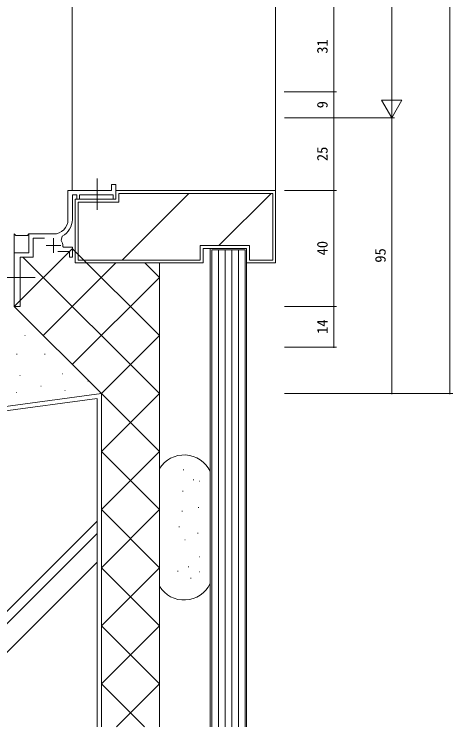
# Model space of a CAD drawing. Units: millimetres, scale not verified. Extents: x -841 to 746, y -594 to 534.
# Drawn here: x -419.3 to -268.3, y -354.5 to -109 of the extents above; entities that cross this region are included whole.
import ezdxf
from ezdxf.enums import TextEntityAlignment as Align

# ---------------------------------------------------------------- set-up
doc = ezdxf.new("R2010")
doc.units = ezdxf.units.MM
doc.header["$LTSCALE"] = 2
doc.linetypes.add('CHAIN2', pattern=[12, 9, -1, 1, -1])
for name, color, linetype, lineweight in [('0-3_YKK_12', 2, 'Continuous', 9), ('0-4_YSS_K', 3, 'Continuous', 9), ('0-5_YKK_D', 6, 'Continuous', 9), ('0-6_YKK_13', 4, 'Continuous', 9), ('0-7_YKK_11', 7, 'Continuous', 9)]:
    doc.layers.add(name, color=color, linetype=linetype, lineweight=lineweight)
doc.styles.add('ＭＳ ゴシック', font='')
doc.styles.get('ＭＳ ゴシック').set_extended_font_data('MS Gothic')

msp = doc.modelspace()

# ---------------------------------------------------------------- linework, layer by layer
at = {"layer": '0-3_YKK_12'}
msp.add_line((-399.29, -169.67), (-399.29, 170.328), dxfattribs=at)
at = {"layer": '0-4_YSS_K'}
for p, q in [((-329.282, -169.67), (-329.293, 170.328)), ((-384.281, -169.67), (-329.281, -169.67)), ((-384.281, -169.67), (-384.281, -172.67)), ((-330.281, -170.67), (-383.281, -170.67)), ((-383.281, -173.669), (-383.281, -170.67)), ((-382.134, -193.67), (-359.134, -170.67)), ((-348.849, -188.67), (-330.849, -170.67)), ((-330.281, -193.67), (-330.281, -170.67)), ((-329.281, -169.67), (-329.281, -194.67)), ((-398.281, -172.67), (-384.281, -172.67)), ((-398.281, -172.67), (-398.281, -194.67)), ((-383.281, -173.669), (-397.281, -173.67)), ((-397.281, -193.67), (-397.281, -173.67)), ((-338.281, -188.67), (-338.281, -193.67)), ((-399.278, -189.67), (-419.279, -209.671)), ((-399.296, -189.67), (-369.294, -219.672)), ((-354.281, -189.67), (-354.281, -194.67)), ((-339.281, -189.67), (-354.281, -189.67)), ((-348.981, -190.17), (-348.981, -354.483)), ((-346.681, -190.17), (-346.681, -354.483)), ((-344.381, -190.17), (-344.381, -354.483)), ((-342.081, -190.17), (-342.081, -354.483)), ((-339.281, -189.67), (-339.281, -194.67)), ((-416.294, -192.67), (-369.294, -239.67)), ((-397.281, -193.67), (-355.281, -193.67)), ((-397.281, -193.67), (-355.281, -193.67)), ((-338.281, -193.67), (-330.281, -193.67)), ((-384.289, -194.67), (-409.287, -219.668)), ((-398.281, -194.67), (-354.281, -194.67)), ((-398.281, -194.67), (-354.281, -194.67)), ((-374.298, -194.67), (-369.294, -199.674)), ((-369.294, -194.67), (-369.294, -354.482)), ((-339.281, -194.67), (-329.281, -194.67)), ((-369.294, -199.674), (-399.289, -229.669)), ((-419.281, -209.67), (-389.292, -239.67)), ((-415.609, -219.611), (-415.509, -219.611)), ((-369.294, -219.672), (-389.292, -239.67)), ((-418.49, -226.095), (-418.29, -226.095)), ((-408.857, -226.095), (-408.657, -226.095)), ((-402.758, -232.881), (-402.658, -232.881)), ((-417.419, -233.408), (-417.219, -233.408)), ((-393.921, -235.38), (-393.821, -235.38)), ((-410.174, -237.12), (-410.074, -237.12)), ((-410.174, -237.12), (-410.074, -237.12)), ((-539.292, -259.669), (-389.292, -239.67)), ((-418.608, -239.303), (-418.508, -239.303)), ((-401.901, -238.581), (-401.701, -238.581)), ((-389.292, -354.482), (-389.292, -239.67)), ((-389.292, -239.67), (-389.292, -354.482)), ((-389.292, -239.67), (-369.294, -259.668)), ((-369.294, -239.67), (-389.292, -259.668)), ((-390.792, -241.383), (-537.792, -260.983)), ((-390.792, -241.44), (-390.792, -354.482)), ((-369.294, -259.668), (-389.292, -279.666)), ((-389.292, -259.668), (-369.294, -279.666)), ((-369.294, -306.081), (-369.294, -265.545)), ((-361.08, -265.929), (-360.88, -265.929)), ((-351.794, -305.172), (-351.794, -266.454)), ((-357.635, -269.374), (-357.435, -269.374)), ((-355.667, -269.866), (-355.467, -269.866)), ((-361.326, -273.311), (-361.126, -273.311)), ((-369.294, -279.666), (-389.292, -299.664)), ((-389.292, -279.666), (-369.294, -299.664)), ((-355.913, -278.971), (-355.713, -278.971)), ((-361.572, -280.201), (-361.372, -280.201)), ((-390.792, -283.646), (-461.629, -354.482)), ((-362.556, -285.614), (-362.356, -285.614)), ((-390.792, -287.888), (-457.386, -354.482)), ((-356.159, -287.829), (-355.959, -287.829)), ((-360.588, -290.044), (-360.388, -290.044)), ((-355.667, -295.949), (-355.467, -295.949)), ((-390.792, -297.788), (-447.487, -354.482)), ((-359.358, -299.394), (-359.157, -299.394)), ((-369.294, -299.664), (-389.292, -319.662)), ((-389.292, -299.664), (-369.294, -319.662)), ((-363.049, -300.87), (-362.848, -300.87)), ((-355.667, -301.116), (-355.467, -301.116)), ((-358.619, -303.331), (-358.419, -303.331)), ((-369.294, -319.662), (-389.292, -339.66)), ((-389.292, -319.662), (-369.294, -339.66)), ((-389.292, -339.66), (-374.47, -354.482)), ((-369.294, -339.66), (-384.117, -354.482))]:
    msp.add_line(p, q, dxfattribs=at)
msp.add_lwpolyline([(-414.281, -184.67), (-414.281, -191.17), (-419.281, -191.17), (-419.281, -184.67), (-418.781, -185.17), (-414.781, -185.17)], close=True, dxfattribs=at)
for points in [[(-338.281, -188.67), (-355.281, -188.67), (-355.281, -193.67)], [(-339.281, -354.483), (-339.281, -189.67), (-351.781, -189.67), (-351.781, -354.483)], [(-339.781, -354.483), (-339.781, -190.17), (-351.281, -190.17), (-351.281, -354.483)]]:
    msp.add_lwpolyline(points, dxfattribs=at)
for centre, start, end in [((-360.794, -270.813), 25.84192, 148.21165), ((-360.794, -300.813), 211.78833, 334.15807)]:
    msp.add_arc(centre, 10, start, end, dxfattribs=at)
at = {"layer": '0-5_YKK_D'}
for p, q in [((-269.292, 240.328), (-269.292, -239.67)), ((-289.292, 138.33), (-289.292, -137.67)), ((-309.283, -135.67), (-309.283, -104.67)), ((-289.292, -144.67), (-289.292, -132.545)), ((-326.284, -135.67), (-308.283, -135.67)), ((-326.284, -135.67), (-308.283, -135.67)), ((-309.283, -144.67), (-309.283, -135.67)), ((-289.292, -144.67), (-292.792, -138.608)), ((-285.792, -138.608), (-292.792, -138.608)), ((-289.292, -144.67), (-285.792, -138.608)), ((-326.283, -144.67), (-308.283, -144.67)), ((-326.283, -144.67), (-288.292, -144.67)), ((-326.283, -144.67), (-308.281, -144.67)), ((-326.283, -144.67), (-288.292, -144.67)), ((-309.281, -144.67), (-309.281, -169.67)), ((-289.292, -144.67), (-289.292, -239.67)), ((-326.283, -169.67), (-308.281, -169.67)), ((-326.283, -169.67), (-308.281, -169.67)), ((-309.281, -169.67), (-309.281, -209.67)), ((-326.281, -209.67), (-308.281, -209.67)), ((-326.281, -209.67), (-308.281, -209.67)), ((-309.281, -209.67), (-309.281, -223.67)), ((-326.281, -223.67), (-308.281, -223.67)), ((-326.281, -239.67), (-268.292, -239.67)), ((-326.281, -239.67), (-288.292, -239.67))]:
    msp.add_line(p, q, dxfattribs=at)
for centre, start, end in [((-309.283, -135.67), 90, 270), ((-309.283, -135.67), 90, 270), ((-309.283, -135.67), 270, 90), ((-309.283, -135.67), 270, 90), ((-309.283, -144.67), 90, 270), ((-309.283, -144.67), 270, 90), ((-309.281, -169.67), 90, 270), ((-309.281, -169.67), 270, 90), ((-309.281, -209.67), 90, 270), ((-309.281, -209.67), 90, 270), ((-309.281, -209.67), 270, 90), ((-309.281, -209.67), 270, 90), ((-309.281, -223.67), 90, 270), ((-309.281, -223.67), 270, 90), ((-289.292, -239.67), 90, 270), ((-289.292, -239.67), 270, 90), ((-269.292, -239.67), 90, 270), ((-269.292, -239.67), 270, 90)]:
    msp.add_arc(centre, 0.106, start, end, dxfattribs=at)
at = {"layer": '0-6_YKK_13', "linetype": 'CHAIN2'}
for p, q in [((-390.781, -176.386), (-390.781, -165.513)), ((-423.831, -199.669), (-412.123, -199.669))]:
    msp.add_line(p, q, dxfattribs=at)
at = {"layer": '0-7_YKK_11'}
for p, q in [((-405.781, -186.17), (-405.781, -191.17)), ((-402.767, -185.429), (-403.131, -186.876)), ((-408.281, -188.67), (-403.281, -188.67))]:
    msp.add_line(p, q, dxfattribs=at)
for points in [[(-400.781, -179.67), (-400.781, -169.67), (-385.781, -169.67), (-385.781, -167.67), (-384.281, -167.67), (-384.281, -172.67), (-385.281, -172.67), (-385.281, -171.17), (-396.781, -171.17), (-396.781, -172.67), (-397.781, -172.67), (-397.781, -171.17), (-399.281, -171.17), (-399.281, -179.67)], [(-408.893, -186.17), (-412.781, -186.17), (-412.781, -192.67), (-417.281, -192.67), (-417.281, -209.67), (-419.281, -209.67), (-419.281, -191.17), (-414.281, -191.17), (-414.281, -184.67), (-405.781, -184.67)], [(-402.592, -188.945), (-402.293, -189.27), (-399.281, -189.27), (-399.281, -192.67), (-400.281, -192.67), (-400.281, -190.77), (-404.231, -190.77)]]:
    msp.add_lwpolyline(points, dxfattribs=at)
for centre, radius, start, end in [((-405.781, -179.67), 5, 270, 0), ((-405.781, -179.67), 6.5, 297.62515, 0), ((-405.781, -188.67), 3.2, 355.0829, 34.10519)]:
    msp.add_arc(centre, radius, start, end, dxfattribs=at)

# ---------------------------------------------------------------- texts
at = {"layer": '0-5_YKK_D', "color": 4, "style": 'ＭＳ ゴシック'}
for s, p in [('31', (-310.283, -122.57)), ('9', (-310.283, -141.37)), ('25', (-310.281, -159.57)), ('40', (-310.281, -192.07)), ('95', (-290.292, -194.57)), ('14', (-310.281, -219.107))]:
    msp.add_text(s, height=3.666, rotation=90, dxfattribs=at).set_placement(p, align=Align.BOTTOM_LEFT)

doc.saveas('drawing.dxf')
